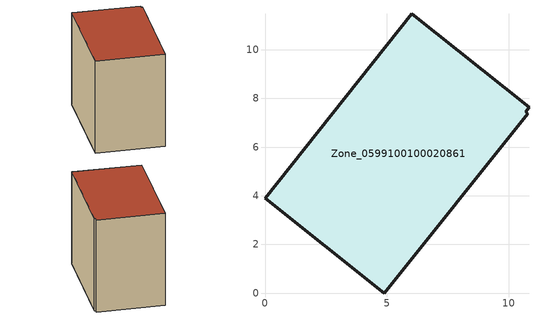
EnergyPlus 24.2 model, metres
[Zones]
Zone_0599100100020861
 floor ground (C_G): 10.84,7.63 10.7,7.45 10.79,7.37 4.89,0 0,3.9 6.03,11.47 z0.49
 wall outside (C_F): 10.84,7.63 6.03,11.47 0,3.9 4.89,0 10.79,7.37 10.7,7.45 10.84,7.63 z0.49:9.47
 roof outside (C_R): 10.7,7.45 10.84,7.63 6.03,11.47 0,3.9 4.89,0 10.79,7.37 z9.47
[BUILDING]
Pand.0599100100020861: North Axis=0; Terrain=City; Loads Convergence Tolerance Value=0.04; Temperature Convergence Tolerance Value=0.4; Solar Distribution=FullExterior; Maximum Number of Warmup Days=25; Minimum Number of Warmup Days=1
[Site:Location]
Rotterdam.The.Hague.AP_ZH_NLD Design_Conditions: Latitude=51.96; Longitude=4.45; Time Zone=1; Elevation=-4.5
[SITE:GROUNDTEMPERATURE:BUILDINGSURFACE]
18, 18, 18, 18, 18, 18, 18, 18, 18, 18, 18, 18
[MATERIAL] Thermal Absorptance=0.9; Solar Absorptance=0.7; Visible Absorptance=0.7
Name | Roughness | Thickness | Conductivity | Density | Specific Heat
G.TC.2015-2018 | MediumSmooth | 0.15 | 0.0428571 | 540 | 1210
F.TC.2015-2018 | Rough | 0.3 | 0.0666667 | 1920 | 840
R.TC.2015-2018 | MediumRough | 0.2 | 0.0333333 | 1500 | 1000
[CONSTRUCTION]
C_G: G.TC.2015-2018
C_F: F.TC.2015-2018
C_R: R.TC.2015-2018
[ZONE]
Zone_0599100100020861: Type=1; Multiplier=1; Ceiling Height=Autocalculate; Volume=Autocalculate; Floor Area=autocalculate; Part of Total Floor Area=Yes
[ZONEINFILTRATION:DESIGNFLOWRATE]
Infil_Zone_0599100100020861: Zone or ZoneList or Space or SpaceList=Zone_0599100100020861; Schedule=AlwaysOn; Design Flow Rate Calculation Method=Flow/Area; Flow Rate per Floor Area=0.0015; Constant Term Coefficient=1; Temperature Term Coefficient=0; Velocity Term Coefficient=0; Velocity Squared Term Coefficient=0
[HVACTEMPLATE:ZONE:IDEALLOADSAIRSYSTEM]
Zone_0599100100020861: Maximum Heating Supply Air Temperature=50; Minimum Cooling Supply Air Temperature=13; Maximum Heating Supply Air Humidity Ratio=0.0156; Minimum Cooling Supply Air Humidity Ratio=0.0077; Heating Limit=NoLimit; Cooling Limit=NoLimit; Dehumidification Control Type=ConstantSensibleHeatRatio; Cooling Sensible Heat Ratio=0.7; Dehumidification Setpoint=60; Humidification Control Type=None; Humidification Setpoint=30; Outdoor Air Method=None; Outdoor Air Flow Rate per Person=0.00944; Outdoor Air Flow Rate per Zone Floor Area=0; Outdoor Air Flow Rate per Zone=0; Demand Controlled Ventilation Type=None; Outdoor Air Economizer Type=NoEconomizer; Heat Recovery Type=None; Sensible Heat Recovery Effectiveness=0.7; Latent Heat Recovery Effectiveness=0.65
[ZONECONTROL:THERMOSTAT]
ThermostatControl_Zone_0599100100020861: Zone or ZoneList=Zone_0599100100020861; Control Type Schedule=DualSetpointControlType; Control 1=Thermostat_Zone_0599100100020861; Temperature Difference Between Cutout And Setpoint=0
[THERMOSTATSETPOINT:DUALSETPOINT]
Thermostat_Zone_0599100100020861: Heating Setpoint Temperature Schedule=HeatingSetpoint_Zone_0599100100020861; Cooling Setpoint Temperature Schedule=CoolingSetpoint_Zone_0599100100020861
[SCHEDULE:COMPACT]
HeatingSetpoint_Zone_0599100100020861: Through: 12/31, For: AllDays, Until: 24:00, 21
CoolingSetpoint_Zone_0599100100020861: Through: 12/31, For: AllDays, Until: 24:00, 24
DualSetpointControlType: Through: 12/31, For: AllDays, Until: 24:00, 4
AlwaysOn: Through: 12/31, For: AllDays, Until: 24:00, 1
